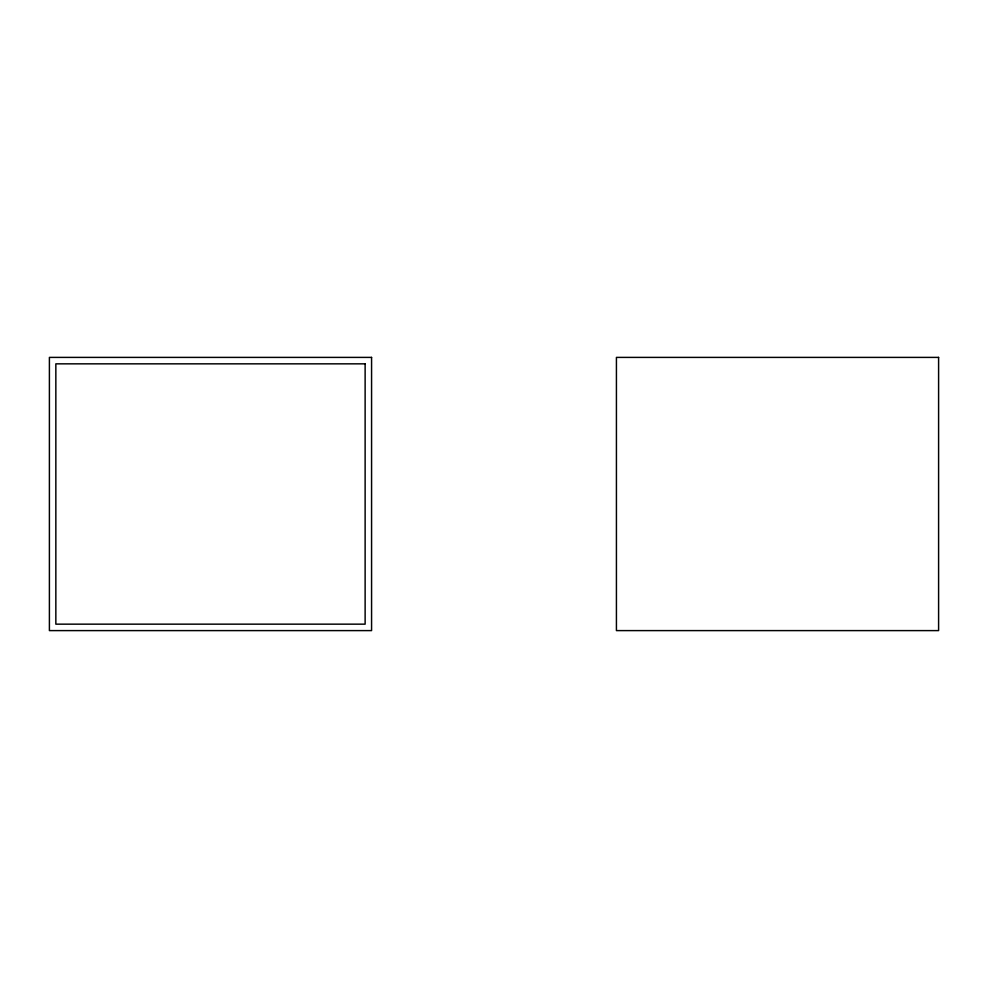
<?xml version="1.0" encoding="UTF-8"?>
<svg xmlns="http://www.w3.org/2000/svg" width="988" height="988" viewBox="0 0 988 988"><rect width="100%" height="100%" fill="white"/><g stroke="black" fill="none" stroke-linecap="round" stroke-linejoin="round"><path stroke-width="1.48" d="M371.574 357.397L49.4 357.397L49.4 630.603L371.574 630.603L371.574 357.397M938.6 357.397L616.426 357.397L616.426 630.603L938.6 630.603L938.6 357.397M365.128 363.843L55.847 363.843L55.847 624.157L365.128 624.157L365.128 363.843"/></g></svg>
